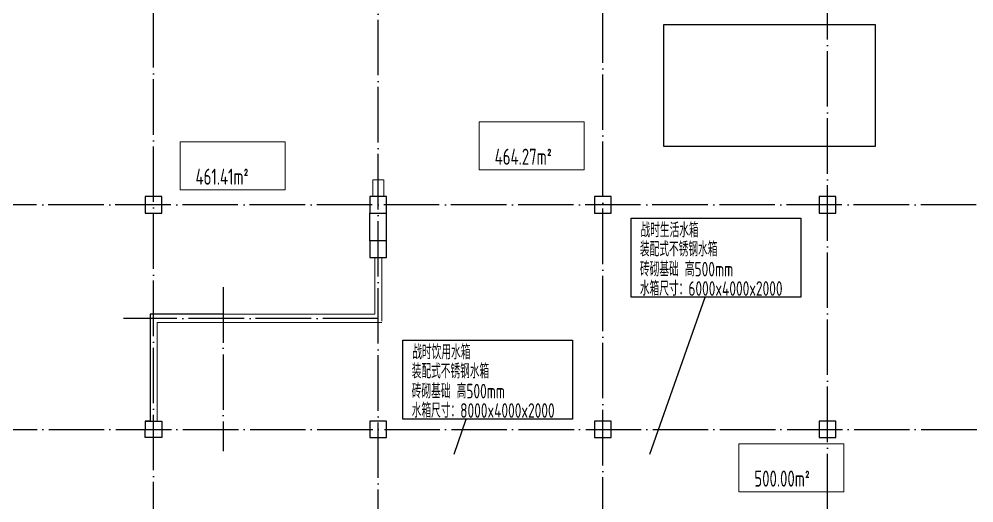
# Model space of a CAD drawing. Extents: x 115549 to 768939, y -502199 to 402497.
# Drawn here: x 319133 to 353562, y -355775 to -338327 of the extents above; entities that cross this region are included whole.
import ezdxf

# ---------------------------------------------------------------- set-up
doc = ezdxf.new("R2010")
doc.units = 0
doc.header["$LTSCALE"] = 1000
doc.header["$MEASUREMENT"] = 0
doc.linetypes.add('DOTE', pattern=[2.42, 2, -0.2, 0.02, -0.2])
for name, color, linetype in [('COLUMN', 9, 'Continuous'), ('DOTE', 16, 'DOTE'), ('WINDOW', 4, 'Continuous'), ('人防－WINDOW', 4, 'Continuous'), ('文字', 3, 'Continuous')]:
    doc.layers.add(name, color=color, linetype=linetype)
doc.layers.add('renWALL', color=8, linetype='Continuous', lineweight=9)
doc.styles.add('TSSD_Rein', font='tssdeng.shx', dxfattribs={"width": 0.7, "bigfont": 'tssdchn.shx'})

# ---------------------------------------------------------------- blocks, each defined once
blk = doc.blocks.new('qiangzh3333')
at = {"layer": 'COLUMN', "color": 8}
for points in [[(503128301, 3697159196), (503128901, 3697159196), (503128901, 3697159796), (503128301, 3697159796)], [(503136401, 3697159196), (503137001, 3697159196), (503137001, 3697159796), (503136401, 3697159796)], [(503144501, 3697159196), (503145101, 3697159196), (503145101, 3697159796), (503144501, 3697159796)], [(503152601, 3697159196), (503153201, 3697159196), (503153201, 3697159796), (503152601, 3697159796)], [(503136401, 3697157596), (503137001, 3697157596), (503137001, 3697158196), (503136401, 3697158196)], [(503136401, 3697151096), (503137001, 3697151096), (503137001, 3697151696), (503136401, 3697151696)], [(503144501, 3697151096), (503145101, 3697151096), (503145101, 3697151696), (503144501, 3697151696)], [(503152601, 3697151096), (503153201, 3697151096), (503153201, 3697151696), (503152601, 3697151696)]]:
    blk.add_lwpolyline(points, close=True, dxfattribs=at)
for points in [[(503131111, 3697155546), (503128476, 3697155546), (503128476, 3697151696), (503128301, 3697151696), (503128901, 3697151696), (503128901, 3697151096), (503128301, 3697151096), (503128301, 3697151396)], [(503128301, 3697151696), (503128301, 3697151396)]]:
    blk.add_lwpolyline(points, dxfattribs=at)
at = {"layer": 'renWALL', "color": 8}
for points in [[(503136901, 3697159796), (503136901, 3697160396), (503136501, 3697160396), (503136501, 3697159796)], [(503136576, 3697157596), (503136576, 3697155546), (503131111, 3697155546)], [(503136826, 3697157596), (503136826, 3697155296)], [(503131111, 3697155246), (503128726, 3697155246), (503128726, 3697151696)], [(503131111, 3697155246), (503136826, 3697155246)]]:
    blk.add_lwpolyline(points, dxfattribs=at)
blk = doc.blocks.new('saaaa')
at = {"layer": 'COLUMN', "color": 8}
for p, q in [((504796590, 3696220593), (504795990, 3696220593)), ((504795990, 3696220593), (504795990, 3696219993)), ((504796590, 3696219993), (504796590, 3696220593)), ((504804690, 3696220593), (504804090, 3696220593)), ((504804090, 3696220593), (504804090, 3696219993)), ((504804690, 3696219993), (504804690, 3696220593)), ((504812790, 3696220593), (504812190, 3696220593)), ((504812190, 3696220593), (504812190, 3696219993)), ((504812790, 3696219993), (504812790, 3696220593)), ((504820890, 3696220593), (504820290, 3696220593)), ((504820290, 3696220593), (504820290, 3696219993)), ((504820890, 3696219993), (504820890, 3696220593)), ((504795990, 3696219993), (504796590, 3696219993)), ((504804090, 3696219993), (504804690, 3696219993)), ((504812190, 3696219993), (504812790, 3696219993)), ((504820290, 3696219993), (504820890, 3696219993)), ((504804690, 3696218993), (504804090, 3696218993)), ((504804090, 3696218993), (504804090, 3696218393)), ((504804690, 3696218393), (504804690, 3696218993)), ((504804090, 3696218393), (504804690, 3696218393)), ((504798800, 3696216343), (504796165, 3696216343)), ((504796165, 3696216343), (504796165, 3696212493)), ((504796165, 3696212493), (504795990, 3696212493)), ((504795990, 3696212493), (504796590, 3696212493)), ((504795990, 3696212493), (504795990, 3696212193)), ((504796590, 3696212493), (504796590, 3696211893)), ((504804690, 3696212493), (504804090, 3696212493)), ((504804090, 3696212493), (504804090, 3696211893)), ((504804690, 3696211893), (504804690, 3696212493)), ((504812790, 3696212493), (504812190, 3696212493)), ((504812190, 3696212493), (504812190, 3696211893)), ((504812790, 3696211893), (504812790, 3696212493)), ((504820890, 3696212493), (504820290, 3696212493)), ((504820290, 3696212493), (504820290, 3696211893)), ((504820890, 3696211893), (504820890, 3696212493)), ((504795990, 3696211893), (504795990, 3696212193)), ((504796590, 3696211893), (504795990, 3696211893)), ((504804090, 3696211893), (504804690, 3696211893)), ((504812190, 3696211893), (504812790, 3696211893)), ((504820290, 3696211893), (504820890, 3696211893))]:
    blk.add_line(p, q, dxfattribs=at)
at = {"layer": 'renWALL', "color": 8}
for p, q in [((504804590, 3696221193), (504804190, 3696221193)), ((504804190, 3696221193), (504804190, 3696220593)), ((504804590, 3696220593), (504804590, 3696221193)), ((504804265, 3696218393), (504804265, 3696216343)), ((504804515, 3696218393), (504804515, 3696216093)), ((504804265, 3696216343), (504798800, 3696216343)), ((504798800, 3696216043), (504796415, 3696216043)), ((504796415, 3696216043), (504796415, 3696212493)), ((504798800, 3696216043), (504804515, 3696216043))]:
    blk.add_line(p, q, dxfattribs=at)

msp = doc.modelspace()

# ---------------------------------------------------------------- linework, layer by layer
for p, q in [((341875.3, -354021.8), (343872.9, -348360.5)), ((334827.3, -354021.8), (335253.8, -352759.4))]:
    msp.add_line(p, q)
at = {"color": 0}
for points in [[(341202.3, -345504.1), (347320.6, -345504.1), (347320.6, -348360.5), (341202.3, -348360.5)], [(332973.3, -349903), (339091.6, -349903), (339091.6, -352759.4), (332973.3, -352759.4)]]:
    msp.add_lwpolyline(points, close=True, dxfattribs=at)
at = {"layer": 'DOTE', "color": 1}
for p, q in [((323983.3, -422356.5), (323983.3, -308021.8)), ((340183.3, -402821.8), (340183.3, -308021.8)), ((348283.3, -394721.8), (348283.3, -308021.8)), ((332083.3, -403271.8), (332083.3, -308471.8)), ((382683.3, -345021.8), (282973.8, -345021.8)), ((326493, -347998.9), (326493, -353903.1)), ((332083.3, -349121.9), (322895.3, -349121.9)), ((281483.3, -353121.8), (382683.3, -353121.8))]:
    msp.add_line(p, q, dxfattribs=at)
at = {"layer": 'WINDOW'}
msp.add_lwpolyline([(342367.1, -342913.7), (350010.4, -342913.7), (350010.4, -338531.4), (342367.1, -338531.4)], close=True, dxfattribs=at)
at = {"layer": '人防－WINDOW'}
for p, q in [((331783.3, -346321.8), (331783.3, -345321.8)), ((332383.3, -346321.8), (332383.3, -345321.8))]:
    msp.add_line(p, q, dxfattribs=at)
at = {"layer": '文字', "color": 6, "lineweight": 15}
for points in [[(335728.2, -342036.8), (339515, -342036.8), (339515, -343763.2), (335728.2, -343763.2)], [(324942.2, -342755.4), (328729.1, -342755.4), (328729.1, -344481.8), (324942.2, -344481.8)], [(345090.9, -353646.4), (348877.8, -353646.4), (348877.8, -355372.8), (345090.9, -355372.8)]]:
    msp.add_lwpolyline(points, close=True, dxfattribs=at)

# ---------------------------------------------------------------- block references
msp.add_blockref('saaaa', (-504472306.5, -3696565314.4))
at = {"layer": 'renWALL', "color": 8}
msp.add_blockref('qiangzh3333', (-502804617.7, -3697504518), dxfattribs=at)

# ---------------------------------------------------------------- texts
at = {"layer": '文字', "color": 7, "lineweight": 15, "style": 'TSSD_Rein', "width": 0.7}
for s, p in [('464.27m%%1402%%141%%141', (336282.9, -343579.5)), ('461.41m%%1402%%141%%141', (325496.9, -344298.1)), ('500.00m%%1402%%141%%141', (345645.7, -355189.2))]:
    msp.add_text(s, height=580, dxfattribs=at).set_placement(p)
at = {"layer": '文字', "color": 7, "style": 'TSSD_Rein', "width": 0.7}
for s, height, p in [('战时生活水箱', 525.26, (341540.9, -346198.2)), ('装配式不锈钢水箱 ', 525.26, (341519.9, -346886.1)), ('砖砌基础 高500mm ', 525.263, (341519.9, -347606.9)), ('水箱尺寸：6000x4000x2000', 525.263, (341519.9, -348305.8)), ('战时饮用水箱', 525.26, (333311.9, -350597.1)), ('装配式不锈钢水箱 ', 525.26, (333290.9, -351285.1)), ('砖砌基础 高500mm ', 525.263, (333290.9, -352005.8)), ('水箱尺寸：8000x4000x2000', 525.263, (333290.9, -352704.7))]:
    msp.add_text(s, height=height, dxfattribs=at).set_placement(p)

doc.saveas('drawing.dxf')
